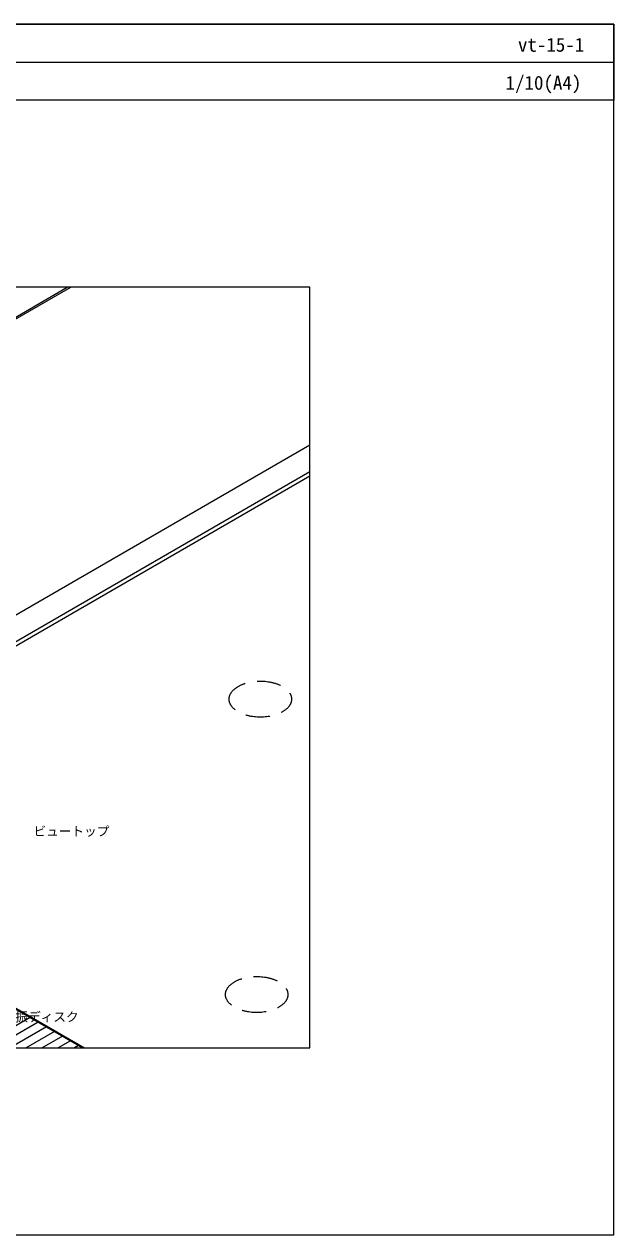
# Model space of a CAD drawing. Units: millimetres, scale not verified. Extents: x -1380 to 1380, y -955 to 955.
# Drawn here: x 449 to 1380, y -955 to 955 of the extents above; entities that cross this region are included whole.
import ezdxf
from ezdxf.enums import TextEntityAlignment as Align

# ---------------------------------------------------------------- set-up
doc = ezdxf.new("R2010")
doc.units = ezdxf.units.MM
doc.header["$LTSCALE"] = 3
doc.linetypes.add('USER1', pattern=[19.05, 12.7, -6.35])
for name, color, linetype, lineweight in [('0-0_0', 7, 'Continuous', 18), ('0-1_WAKU', 7, 'Continuous', 18), ('0-3_BOUSUI', 1, 'Continuous', 18), ('0-4_MOJI', 7, 'Continuous', 18), ('0-5_HATCH', 9, 'Continuous', 18), ('0-6_KANAMONO', 4, 'Continuous', 18)]:
    doc.layers.add(name, color=color, linetype=linetype, lineweight=lineweight)
doc.styles.add('ＭＳ ゴシック', font='')
doc.styles.get('ＭＳ ゴシック').set_extended_font_data('MS Gothic')

msp = doc.modelspace()

# ---------------------------------------------------------------- linework, layer by layer
at = {"layer": '0-0_0'}
msp.add_line((-1380, 895), (1380, 895), dxfattribs=at)
msp.add_lwpolyline([(-900, -660), (900, -660), (900, 540), (-900, 540)], close=True, dxfattribs=at)
msp.add_lwpolyline([(-228.449, -362.425), (-361.183, -439.059), (21.497, -660), (541.113, -660), (-49.394, -319.071), (-54.997, -313.468)], dxfattribs=at)
at = {"layer": '0-1_WAKU'}
for points in [[(1380, 835), (-1380, 835), (-1380, 955), (1380, 955)], [(-1380, -955), (1380, -955), (1380, 955), (-1380, 955)]]:
    msp.add_lwpolyline(points, close=True, dxfattribs=at)
at = {"layer": '0-3_BOUSUI'}
for p, q in [((24.578, 255.835), (516.766, 540)), ((25.93, 253.493), (522.174, 540)), ((31.987, -209.556), (900, 291.592)), ((68.717, -230.762), (900, 249.179)), ((202.951, -159.762), (900, 242.679))]:
    msp.add_line(p, q, dxfattribs=at)
for points in [[(-95.827, -287.262), (-56.878, -309.75), (-48.596, -318.031), (543.711, -660)], [(-95.827, -288.762), (-57.675, -310.79), (-49.394, -319.071), (541.113, -660)]]:
    msp.add_lwpolyline(points, dxfattribs=at)
at = {"layer": '0-5_HATCH'}
for p, q in [((458.334, -612.208), (375.555, -660)), ((471.034, -619.54), (400.955, -660)), ((483.734, -626.872), (426.355, -660)), ((496.434, -634.205), (451.755, -660)), ((509.134, -641.537), (477.155, -660)), ((521.834, -648.869), (502.555, -660)), ((534.534, -656.202), (527.955, -660))]:
    msp.add_line(p, q, dxfattribs=at)
at = {"layer": '0-6_KANAMONO', "linetype": 'USER1'}
for centre in [(821.694, -109.876), (815.956, -575.907)]:
    msp.add_ellipse(centre, major_axis=(-49.296, 0), ratio=0.577358, dxfattribs=at)

# ---------------------------------------------------------------- texts
at = {"layer": '0-1_WAKU', "style": 'ＭＳ ゴシック'}
for s, p in [('vt-15-1', (1228.553, 905)), ('1/10(A4)', (1209.061, 845))]:
    msp.add_text(s, height=21.99, dxfattribs=at).set_placement(p, align=Align.BOTTOM_LEFT)
at = {"layer": '0-4_MOJI', "style": 'ＭＳ ゴシック'}
for s, p in [('ビュートップ', (463.361, -330.044)), ('ＵＰディスクまたは免振ディスク', (234.758, -622.896))]:
    msp.add_text(s, height=14.66, dxfattribs=at).set_placement(p, align=Align.BOTTOM_LEFT)

doc.saveas('drawing.dxf')
